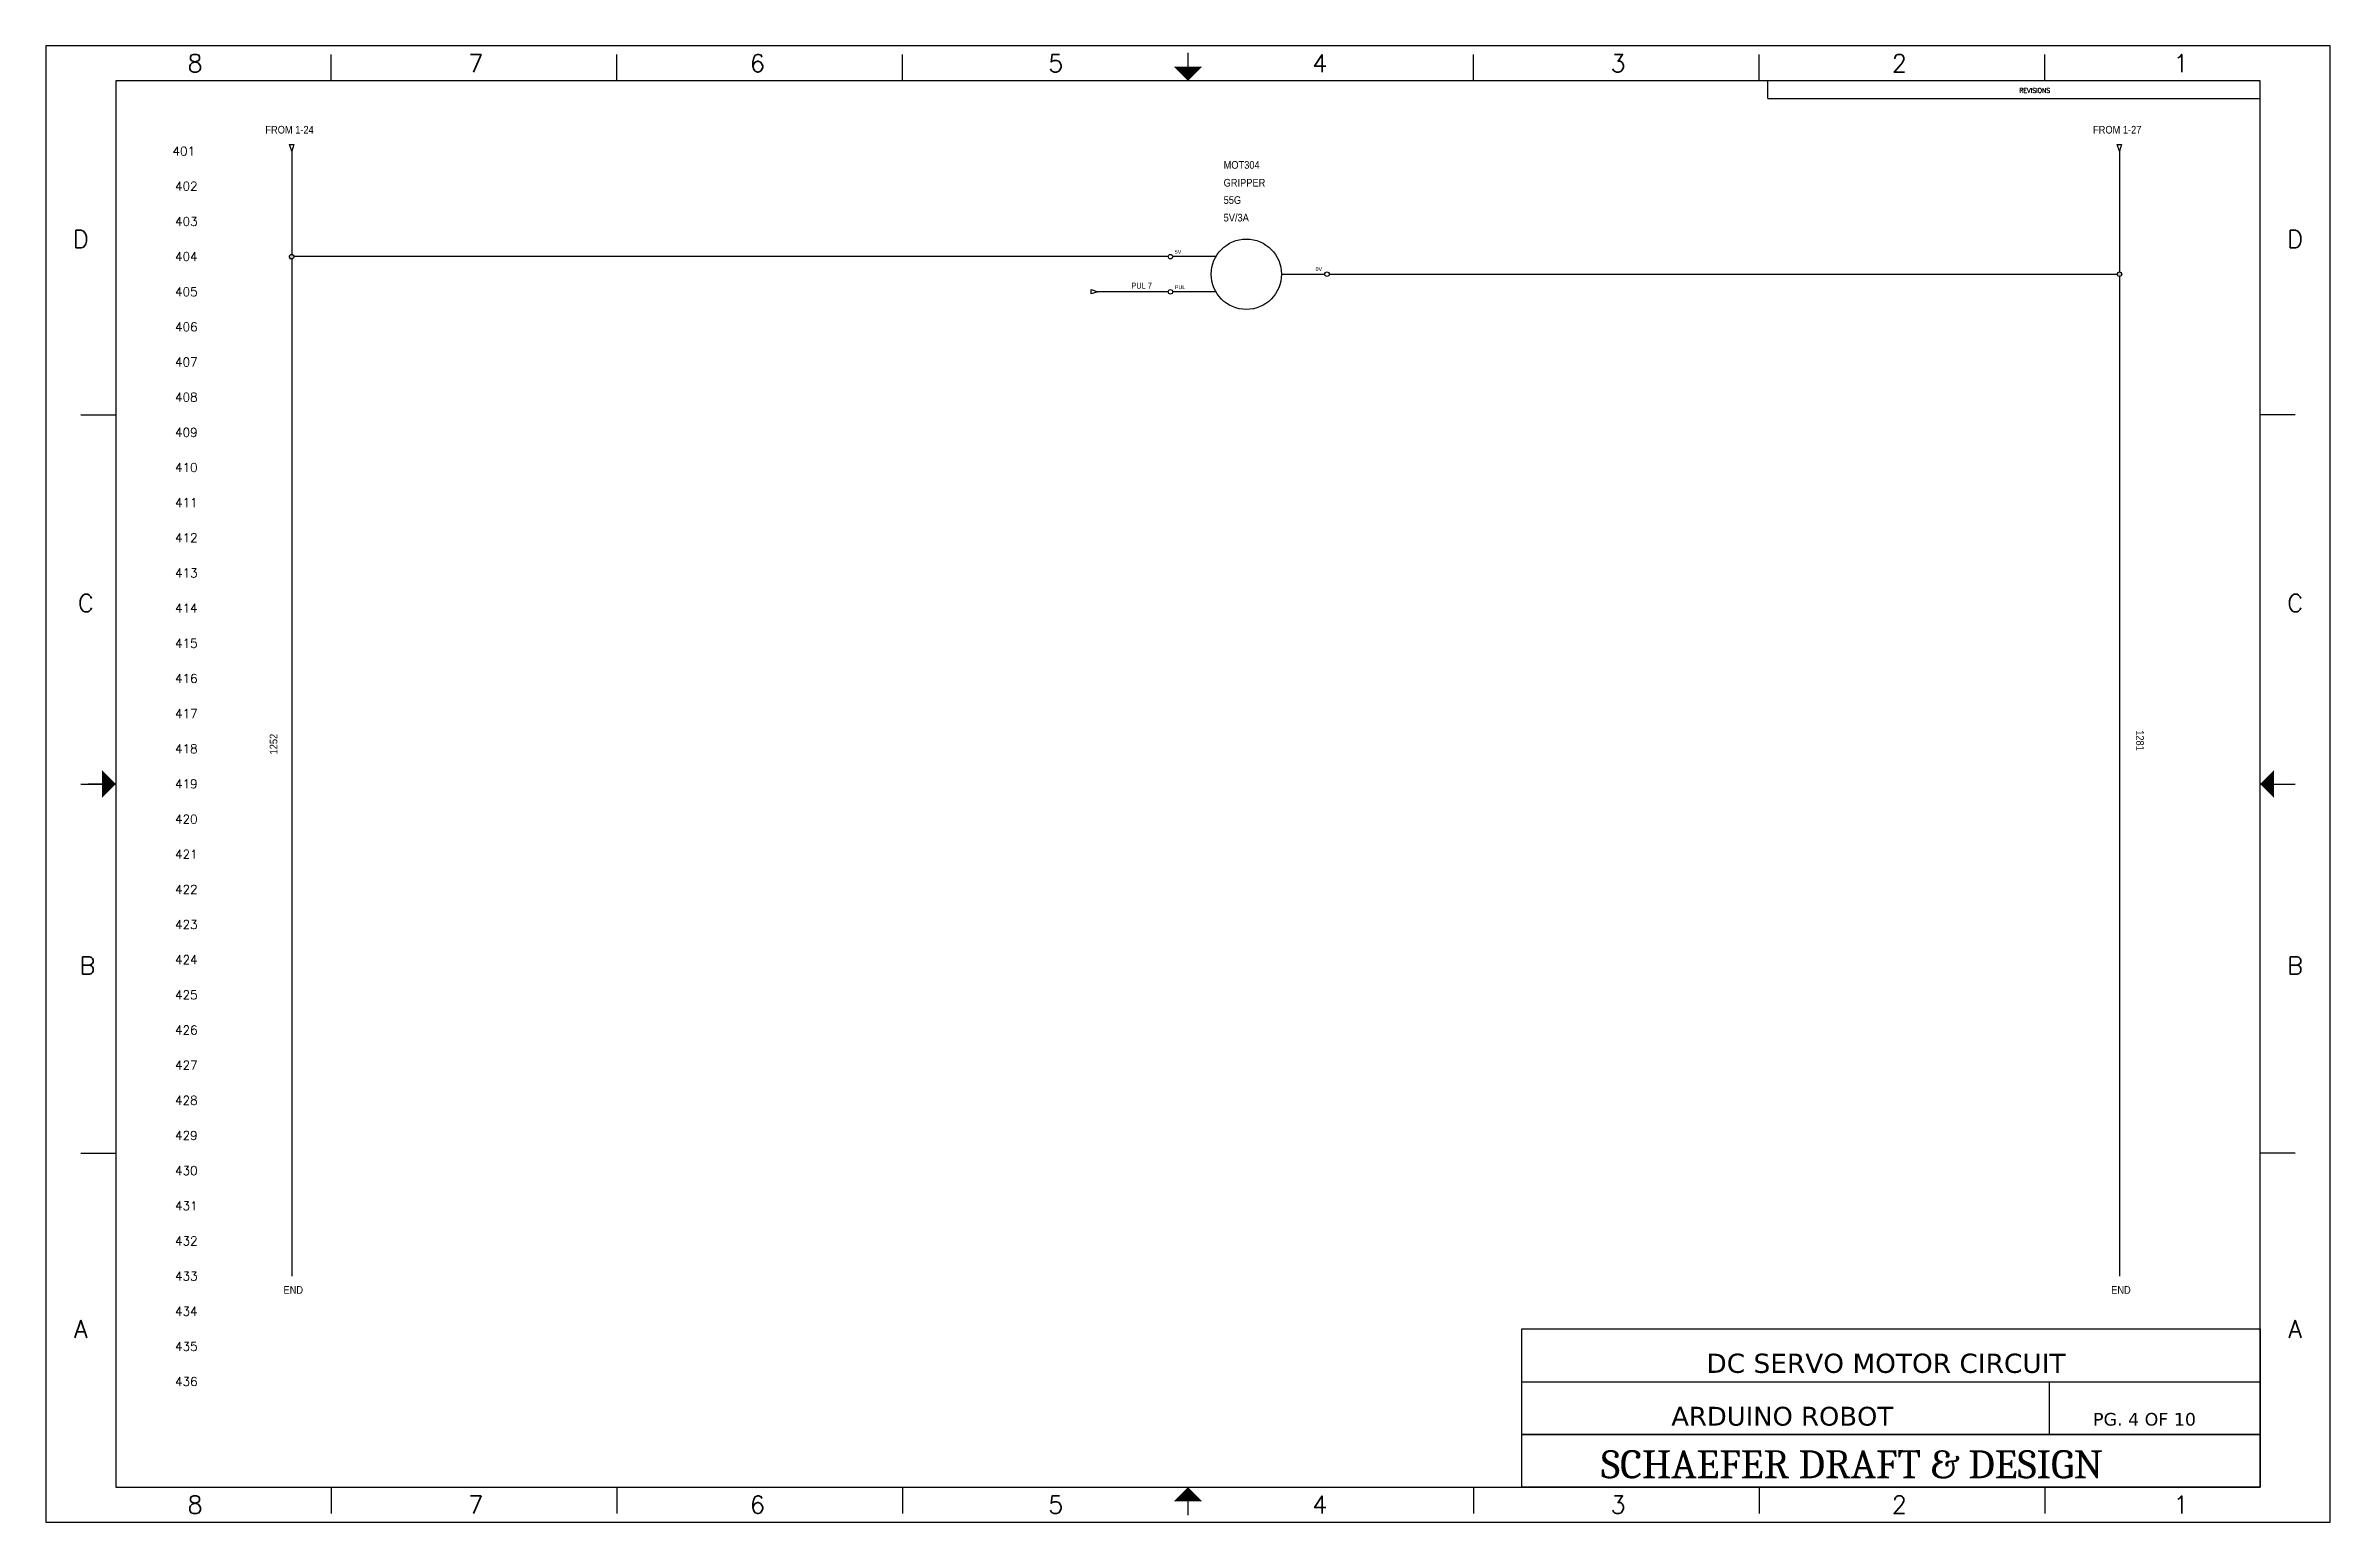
# Model space of a CAD drawing. Header units: inches. Extents: x 1.5 to 34, y 1.5 to 22.5.
import ezdxf
from ezdxf.enums import TextEntityAlignment as Align

# ---------------------------------------------------------------- set-up
doc = ezdxf.new("R2010")
doc.units = ezdxf.units.IN
doc.header["$MEASUREMENT"] = 0
doc.layers.add('PSYMS', color=7, linetype='Continuous')
doc.layers.add('Title Block', color=7, linetype='Continuous')
doc.styles.add('AW_TAG', font='txt', dxfattribs={"width": 0.9, "height": 0.109375})
doc.styles.add('Roman', font='romans')
doc.styles.get("Standard").update_dxf_attribs({"font": 'cambriab.ttf'})
doc.styles.add('Textstil62', font='verdana.ttf')
doc.styles.add('WD', font='romans.shx')

# ---------------------------------------------------------------- blocks, each defined once
blk = doc.blocks.new('ANSI_border_D')
blk.add_line((24.5, 20.25), (31.5, 20.25))
at = {"layer": 'Title Block'}
for p, q in [((0, 21), (0, 0)), ((32.5, 21), (0, 21)), ((4.062, 20.5), (4.062, 20.875)), ((8.125, 20.5), (8.125, 20.875)), ((12.187, 20.5), (12.187, 20.875)), ((16.25, 20.5), (16.25, 20.875)), ((20.312, 20.5), (20.312, 20.875)), ((24.375, 20.5), (24.375, 20.875)), ((28.437, 20.5), (28.437, 20.875)), ((32.5, 0), (32.5, 21)), ((32.5, 20.5), (32.5, 20.875)), ((1, 20.5), (1, 0.5)), ((31.5, 20.5), (1, 20.5)), ((24.5, 20.25), (24.5, 20.5)), ((31.5, 0.5), (31.5, 20.5)), ((0.5, 15.75), (1, 15.75)), ((32, 15.75), (31.5, 15.75)), ((0.5, 10.5), (1, 10.5)), ((31.5, 10.5), (32, 10.5)), ((0.5, 5.25), (1, 5.25)), ((32, 5.25), (31.5, 5.25)), ((1, 0.5), (31.5, 0.5)), ((4.062, 0.5), (4.062, 0.125)), ((8.125, 0.5), (8.125, 0.125)), ((12.187, 0.5), (12.187, 0.125)), ((16.25, 0.125), (16.25, 0.5)), ((20.312, 0.5), (20.312, 0.125)), ((24.375, 0.5), (24.375, 0.125)), ((28.437, 0.5), (28.437, 0.125)), ((32.5, 0.125), (32.5, 0.5)), ((0, 0), (32.5, 0))]:
    blk.add_line(p, q, dxfattribs=at)
at = {"layer": 'Title Block', "const_width": 0.02}
for points in [[(16.25, 20.9), (16.25, 20.7)], [(0.6, 10.5), (0.6, 10.5)], [(0.6, 10.5), (0.8, 10.5)], [(31.9, 10.5), (31.9, 10.5)], [(16.25, 0.1), (16.25, 0.3)]]:
    blk.add_lwpolyline(points, dxfattribs=at)
at = {"layer": 'Title Block'}
for points in [[(16.05, 20.7), (16.45, 20.7), (16.25, 20.5)], [(0.8, 10.3), (0.8, 10.7), (1, 10.5)], [(31.7, 10.3), (31.7, 10.7), (31.5, 10.5)], [(16.05, 0.3), (16.45, 0.3), (16.25, 0.5)]]:
    blk.add_solid(points, dxfattribs=at)
at = {"layer": 'Title Block', "style": 'Roman'}
for s, p in [('8', (2.125, 20.75)), ('7', (6.119, 20.75)), ('6', (10.125, 20.75)), ('5', (14.369, 20.75)), ('4', (18.125, 20.75)), ('3', (22.369, 20.75)), ('2', (26.369, 20.75)), ('1', (30.375, 20.75)), ('D', (0.5, 18.25)), ('D', (32, 18.25)), ('C', (0.571, 13.073)), ('C', (32, 13.073)), ('B', (0.595, 7.919)), ('B', (32, 7.919)), ('A', (0.5, 2.75)), ('A', (32, 2.75)), ('8', (2.125, 0.25)), ('7', (6.119, 0.25)), ('6', (10.125, 0.25)), ('5', (14.369, 0.25)), ('4', (18.125, 0.25)), ('3', (22.369, 0.25)), ('2', (26.369, 0.25)), ('1', (30.375, 0.25))]:
    blk.add_text(s, height=0.25, dxfattribs=at).set_placement(p, align=Align.MIDDLE_CENTER)
blk.add_text('REVISIONS', height=0.065, dxfattribs=at).set_placement((28.075, 20.332))
blk = doc.blocks.new('WD_MLRH')
at = {"style": 'WD'}
blk.add_attdef('RUNGFIRST', text='', height=0.125, dxfattribs=at).set_placement((-0.25, 0), align=Align.MIDDLE_RIGHT)
at = {"style": 'WD', "flags": 1}
for tag, p in [('RUNGHORV', (-0.25, -0.127)), ('WIREMODE', (-0.25, -0.281)), ('RUNGDIST', (-0.25, -0.2)), ('RUNGCNT', (-0.25, -0.237)), ('RUNGINC', (-0.25, -0.163)), ('WIREFMT', (-0.25, -0.321)), ('WIRE-START', (-0.25, -0.356)), ('WIRE-GSUF', (-0.25, -0.396)), ('PH3SPACE', (-0.25, -0.437))]:
    blk.add_attdef(tag, text='', height=0.025, dxfattribs=at).set_placement(p, align=Align.RIGHT)
blk = doc.blocks.new('HA1X1')
for p, q in [((-0.09375, 0.03125), (0, 0)), ((0, 0), (-0.09375, -0.03125))]:
    blk.add_line(p, q)
at = {"style": 'WD', "flags": 1}
blk.add_attdef('X4TERM01', (0, 0), '', height=0.01, dxfattribs=at)
at = {"style": 'WD', "width": 0.9}
blk.add_attdef('DESC1', (0.1, 0.0406), '', height=0.125, dxfattribs=at)
blk.add_attdef('DESC2', text='', height=0.125, dxfattribs=at).set_placement((0.1, -0.025), align=Align.TOP_LEFT)

msp = doc.modelspace()

# ---------------------------------------------------------------- hatches: boundary and pattern name
at = {"layer": 'PSYMS'}
h = msp.add_hatch(dxfattribs=at)
h.set_pattern_fill('ANSI31', color=256)
edge = h.paths.add_edge_path()
edge.add_ellipse((31, 19.25), major_axis=(0, 0.0322), ratio=1, start_angle=0, end_angle=360)
h.paths.add_polyline_path([(4.979, 19.525), (4.983, 19.528), (4.982, 19.527), (4.98, 19.525)])
h.paths.add_polyline_path([(5.019, 19.474), (5.015, 19.471), (5.015, 19.472), (5.018, 19.473)])
h.paths.add_polyline_path([(5.02, 19.475), (5.023, 19.477), (5.019, 19.474)])
h.paths.add_polyline_path([(5.026, 19.481), (5.023, 19.477), (5.025, 19.48)])
h.paths.add_polyline_path([(5.014, 19.471), (5.01, 19.47), (5.012, 19.47)])
h.paths.add_polyline_path([(5.029, 19.485), (5.026, 19.481), (5.027, 19.482), (5.028, 19.485)])
h.paths.add_polyline_path([(5.01, 19.469), (5.005, 19.468), (5.006, 19.468), (5.009, 19.469)])
h.paths.add_polyline_path([(5.03, 19.49), (5.029, 19.486), (5.03, 19.488)])
h.paths.add_polyline_path([(5, 19.468), (4.995, 19.468), (4.997, 19.468)])
h.paths.add_polyline_path([(5.004, 19.468), (5, 19.468), (5.003, 19.468)])
h.paths.add_polyline_path([(5.032, 19.495), (5.031, 19.49), (5.031, 19.491), (5.032, 19.494)])
h.paths.add_polyline_path([(4.994, 19.468), (4.989, 19.47), (4.991, 19.469), (4.994, 19.468)])
h.paths.add_polyline_path([(5.032, 19.497), (5.032, 19.5), (5.032, 19.496)])
h.paths.add_polyline_path([(5.032, 19.504), (5.032, 19.5), (5.032, 19.503)])
h.paths.add_polyline_path([(4.989, 19.47), (4.984, 19.472), (4.985, 19.472), (4.988, 19.47)])
h.paths.add_polyline_path([(5.031, 19.51), (5.032, 19.505), (5.032, 19.506), (5.031, 19.509)])
h.paths.add_polyline_path([(4.983, 19.472), (4.979, 19.475), (4.98, 19.475), (4.982, 19.473)])
h.paths.add_polyline_path([(5.029, 19.514), (5.03, 19.51), (5.03, 19.512)])
h.paths.add_polyline_path([(4.979, 19.476), (4.976, 19.479), (4.977, 19.477)])
h.paths.add_polyline_path([(5.026, 19.519), (5.029, 19.515), (5.028, 19.515), (5.027, 19.518)])
h.paths.add_polyline_path([(4.975, 19.479), (4.972, 19.483), (4.973, 19.482), (4.975, 19.48)])
h.paths.add_polyline_path([(5.025, 19.52), (5.023, 19.523), (5.026, 19.519)])
h.paths.add_polyline_path([(5.019, 19.526), (5.023, 19.523), (5.02, 19.525)])
h.paths.add_polyline_path([(4.972, 19.484), (4.97, 19.489), (4.97, 19.488), (4.972, 19.485)])
h.paths.add_polyline_path([(5.015, 19.529), (5.019, 19.526), (5.018, 19.527), (5.015, 19.528)])
h.paths.add_polyline_path([(4.97, 19.489), (4.968, 19.494), (4.968, 19.494), (4.969, 19.491)])
h.paths.add_polyline_path([(5.01, 19.53), (5.014, 19.529), (5.012, 19.53)])
h.paths.add_polyline_path([(4.968, 19.5), (4.968, 19.505), (4.968, 19.503)])
h.paths.add_polyline_path([(4.968, 19.495), (4.968, 19.5), (4.968, 19.497)])
h.paths.add_polyline_path([(5.005, 19.532), (5.01, 19.531), (5.009, 19.531), (5.006, 19.532)])
h.paths.add_polyline_path([(4.968, 19.506), (4.97, 19.511), (4.969, 19.509), (4.968, 19.506)])
h.paths.add_polyline_path([(5.003, 19.532), (5, 19.532), (5.004, 19.532)])
h.paths.add_polyline_path([(4.995, 19.532), (5, 19.532), (4.997, 19.532)])
h.paths.add_polyline_path([(4.97, 19.511), (4.972, 19.516), (4.972, 19.515), (4.97, 19.512)])
h.paths.add_polyline_path([(4.989, 19.53), (4.994, 19.532), (4.994, 19.532), (4.991, 19.531)])
h.paths.add_polyline_path([(4.972, 19.517), (4.975, 19.521), (4.975, 19.52), (4.973, 19.518)])
h.paths.add_polyline_path([(4.984, 19.528), (4.989, 19.53), (4.988, 19.53), (4.985, 19.528)])
h.paths.add_polyline_path([(4.976, 19.521), (4.979, 19.524), (4.977, 19.523)])
h = msp.add_hatch(color=256, dxfattribs=at)
h.dxf.hatch_style = 1
edge = h.paths.add_edge_path()
edge.add_ellipse((31, 19.25), major_axis=(0, 0.0322), ratio=1, start_angle=180, end_angle=360)
edge.add_ellipse((31, 19.25), major_axis=(0, 0.0322), ratio=1, start_angle=0, end_angle=90)
edge.add_ellipse((31, 19.25), major_axis=(0, 0.0322), ratio=1, start_angle=90, end_angle=180)
edge = h.paths.add_edge_path()
edge.add_ellipse((5, 19.5), major_axis=(0, 0.0322), ratio=1, start_angle=270, end_angle=360)
edge.add_ellipse((5, 19.5), major_axis=(0, 0.0322), ratio=1, start_angle=0, end_angle=180)
edge.add_ellipse((5, 19.5), major_axis=(0, 0.0322), ratio=1, start_angle=180, end_angle=270)

# ---------------------------------------------------------------- linework, layer by layer
for p, q in [((4.969, 21.094), (5.031, 21.094)), ((5, 21), (5, 19.532)), ((30.969, 21.094), (31.031, 21.094)), ((31, 21), (31, 19.282)), ((17.468, 19.5), (5.032, 19.5)), ((18.147, 19.5), (17.532, 19.5)), ((5, 19.468), (5, 5)), ((19.08, 19.25), (19.695, 19.25)), ((19.76, 19.25), (30.968, 19.25)), ((31, 19.218), (31, 5)), ((16.374, 18.969), (16.374, 19.031)), ((17.468, 19), (16.468, 19)), ((18.147, 19), (17.532, 19)), ((22.5, 3.5), (33, 3.5)), ((30, 3.5), (30, 2.75))]:
    msp.add_line(p, q, dxfattribs=at)
for points in [[(33, 2.75), (22.5, 2.75), (22.5, 4.25), (33, 4.25)], [(22.5, 2.75), (33, 2.75), (33, 2), (22.5, 2)]]:
    msp.add_lwpolyline(points, close=True, dxfattribs=at)
msp.add_circle((18.58, 19.25), 0.5, dxfattribs=at)
for centre, major_axis in [((5, 19.5), (0, 0.0322)), ((17.5, 19.5), (0, 0.0322)), ((19.728, 19.25), (0, -0.0322)), ((31, 19.25), (0, 0.0322)), ((17.5, 19), (0, 0.0322))]:
    msp.add_ellipse(centre, major_axis=major_axis, ratio=1, dxfattribs=at)

# ---------------------------------------------------------------- block references
msp.add_blockref('ANSI_border_D', (1.5, 1.5))
msp.add_blockref('WD_MLRH', (3.875, 21)).add_auto_attribs({'RUNGFIRST': '401'})
at = {"layer": 'PSYMS', "rotation": 270}
for p in [(5, 21), (31, 21)]:
    msp.add_blockref('HA1X1', p, dxfattribs=at)
at = {"layer": 'PSYMS'}
msp.add_blockref('HA1X1', (16.468, 19), dxfattribs=at)

# ---------------------------------------------------------------- texts
at = {"style": 'WD'}
for s, p in [('402', (3.661, 20.501)), ('403', (3.661, 20.001)), ('404', (3.661, 19.501)), ('405', (3.661, 19.001)), ('406', (3.661, 18.501)), ('407', (3.661, 18.001)), ('408', (3.661, 17.501)), ('409', (3.661, 17.001)), ('410', (3.661, 16.501)), ('411', (3.661, 16.001)), ('412', (3.661, 15.501)), ('413', (3.661, 15.001)), ('414', (3.661, 14.501)), ('415', (3.661, 14.001)), ('416', (3.661, 13.501)), ('417', (3.661, 13.001)), ('418', (3.661, 12.501)), ('419', (3.661, 12.001)), ('420', (3.661, 11.501)), ('421', (3.661, 11.001)), ('422', (3.661, 10.501)), ('423', (3.661, 10.001)), ('424', (3.661, 9.501)), ('425', (3.661, 9.001)), ('426', (3.661, 8.501)), ('427', (3.661, 8.001)), ('428', (3.661, 7.501)), ('429', (3.661, 7.001)), ('430', (3.661, 6.501)), ('431', (3.661, 6.001)), ('432', (3.661, 5.501)), ('433', (3.661, 5.001)), ('434', (3.661, 4.501)), ('435', (3.661, 4.001)), ('436', (3.661, 3.501))]:
    msp.add_text(s, height=0.125, dxfattribs=at).set_placement(p, align=Align.MIDDLE_RIGHT)
at = {"layer": 'PSYMS', "style": 'AW_TAG', "width": 0.9}
for s, height, p in [('FROM 1-24', 0.1094, (4.625, 21.25)), ('FROM 1-27', 0.1094, (30.625, 21.25)), ('MOT304', 0.1094, (18.257, 20.75)), ('GRIPPER', 0.1094, (18.257, 20.496)), ('55G', 0.1094, (18.257, 20.25)), ('5V/3A', 0.1094, (18.257, 20)), ('5V', 0.0551, (17.562, 19.541)), ('0V', 0.0551, (19.565, 19.297)), ('PUL 7', 0.0847, (16.944, 19.045)), ('PUL', 0.0551, (17.564, 19.038)), ('END', 0.1094, (4.883, 4.75)), ('END', 0.1094, (30.883, 4.75))]:
    msp.add_text(s, height=height, dxfattribs=at).set_placement(p)
for s, rotation, p in [('1252', 90, (4.796, 12.421)), ('1281', 270, (31.24, 12.765))]:
    msp.add_text(s, height=0.1094, rotation=rotation, dxfattribs=at).set_placement(p)
at = {"layer": 'PSYMS', "style": 'Textstil62'}
for s, height, p in [('DC SERVO MOTOR CIRCUIT', 0.27341, (25.125, 3.625)), ('ARDUINO ROBOT', 0.26765, (24.625, 2.875)), ('PG. 4 OF 10', 0.18026, (30.625, 2.875))]:
    msp.add_text(s, height=height, dxfattribs=at).set_placement(p)
at = {"layer": 'PSYMS'}
msp.add_text('SCHAEFER DRAFT & DESIGN', height=0.39983, dxfattribs=at).set_placement((23.625, 2.125))

doc.saveas('drawing.dxf')
